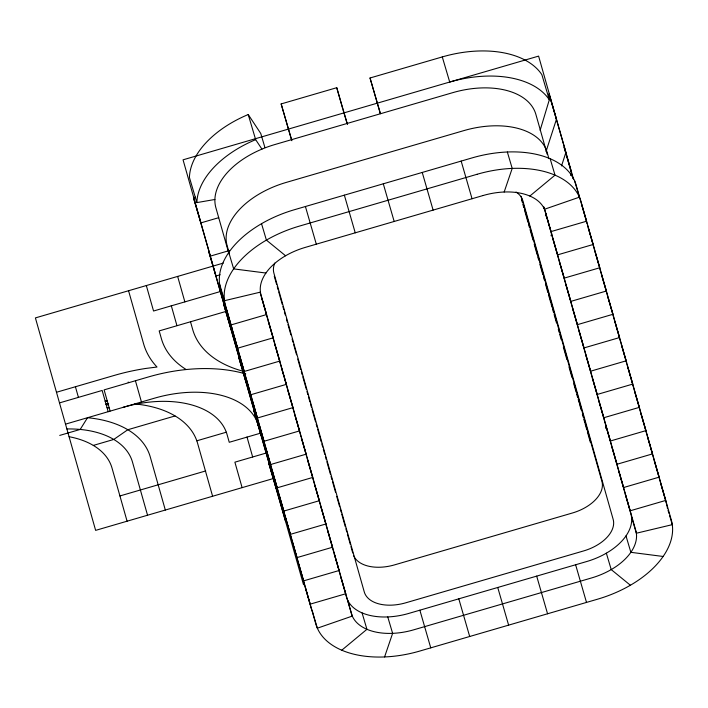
<?xml version="1.0" encoding="UTF-8"?>
<svg xmlns="http://www.w3.org/2000/svg" width="708" height="708" viewBox="0 0 708 708"><rect width="100%" height="100%" fill="white"/><g stroke="black" fill="none" stroke-linecap="round" stroke-linejoin="round"><path stroke-width="1.06" d="M540.124 130.299L549.311 99.793L541.868 74.676A92.589 55.206 -16.5 0 0 442.279 56.923L370.027 77.995L380.24 113.368M548.373 96.138L549.045 94.058L556.479 119.174L546.063 151.432M545.408 215.887L546.08 213.807M561.533 165.929L565.904 152.397L549.045 94.058M551.045 235.773L551.718 233.693M570.533 175.407L571.542 172.283L564.099 147.167L572.931 178.319M605.641 428.349L606.313 426.26M504.167 192.01L512.203 168.407L507.344 151.999M384.577 656.944L392.621 633.341L387.763 616.933M529.85 196.045L555.019 175.15L550.16 158.734M341.769 650.21L366.93 629.306L362.071 612.889M291.51 139.821L281.147 103.926L336.751 87.703L347.504 124.511M229.18 250.614L210.356 256.11L193.496 197.762L195.585 197.151M218.71 217.692L200.93 222.878L193.496 197.762M223.259 263.111L35.4 317.91L95.633 530.372L273.943 478.36M220.179 274.775L215.993 275.996L208.55 250.88L225.418 309.228M220.418 291.51L153.548 311.016L146.326 285.554M226.056 311.405L159.185 330.91L161.389 338.663A129.644 77.296 -16.5 0 0 186.142 369.514M56.481 392.267L114.085 375.47A148.105 88.305 -16.5 0 1 145.883 368.434L156.999 367.027A148.167 88.341 -16.5 0 1 143.609 343.849L128.555 290.74M59.499 402.896L102.156 390.453L108.174 411.693M105.165 401.073L107.182 400.48M105.28 401.471L107.235 400.896M106.076 404.295L108.103 403.967M65.517 424.136L109.997 411.162M59.729 435.411L80.199 429.437L87.518 417.711A111.112 66.251 -16.5 0 1 150.264 456.925L165.327 510.043M175 415.968L127.803 429.729L113.776 439.447L93.306 445.421M196.806 440.81L226.303 432.207M260.571 433.154L229.25 442.288L227.056 434.526A92.589 55.206 -16.5 0 0 123.121 407.33M266.208 453.04L234.888 462.174L242.109 487.644M119.926 495.954L205.692 470.935M260.429 292.121L224.498 300.696L219.639 284.28M264.942 147.609L260.756 133.476L248.225 114.537A92.589 55.206 -16.5 0 0 189.425 177.478L196.868 202.603L214.896 199.479M106.014 404.073L108.643 403.843M265.925 273.031L233.658 268.89L228.79 252.473M663.13 556.47L630.863 552.32L625.996 535.903M107.032 407.666L109.271 408.091M108.448 405.188L106.368 404.41M129.183 382.568L128.121 382.116M285.572 255.765L266.403 240.109L261.535 223.693M630.385 585.242L611.216 569.586L606.349 553.169M248.225 114.537L255.659 139.653L261.933 149.123M574.577 180.752L579.436 197.16L544.505 209.258L543.894 207.205M581.728 204.807L586.587 221.215L551.028 231.587L546.169 215.179M588.321 228.073L593.18 244.481L557.63 254.853L552.762 238.446M595.224 252.367L599.782 267.757L564.223 278.12L559.364 261.712M601.517 274.607L606.375 291.023L570.825 301.387L565.957 284.979M608.11 297.873L612.969 314.29L577.418 324.662L572.56 308.245M615.013 322.167L619.571 337.557L584.011 347.929L579.153 331.512M627.899 367.673L632.766 384.09L597.207 394.462L592.348 378.045M634.802 391.966L639.359 407.357L603.809 417.729L598.941 401.312M641.094 414.207L645.953 430.623L610.402 440.995L605.544 424.579M647.687 437.473L652.555 453.89L616.995 464.262L612.137 447.845M654.289 460.74L659.148 477.157L623.598 487.529L618.73 471.112M660.883 484.015L665.75 500.423L630.191 510.795L625.332 494.379M668.033 510.3L668.945 513.371M669.556 515.424L672.29 524.655L636.35 533.23L631.492 516.822M585.746 354.779L590.614 371.196L626.164 360.823L621.305 344.407L626.651 363.275M442.279 56.923L449.713 82.04A92.589 55.206 -16.5 0 1 549.311 99.793M461.165 161.088L472.05 198.744M575.622 564.763L586.507 602.42M422.234 172.442L433.119 210.108M536.682 576.117L547.567 613.783M370.027 77.995L380.479 113.74M383.294 183.806L394.179 221.462M497.742 587.481L508.627 625.137M343.079 109.997L347.115 123.599M344.353 195.16L355.239 232.817M458.802 598.835L469.687 636.492M281.147 103.926L291.9 140.724M305.422 206.515L316.308 244.18M419.871 610.19L430.756 647.855M261.73 298.148L266.589 314.556L231.038 324.928L226.179 308.52M268.323 321.414L273.191 337.822L237.631 348.194L232.773 331.786M274.925 344.681L279.784 361.089L244.233 371.461L239.366 355.053M281.519 367.948L286.386 384.356L250.827 394.728L245.968 378.32M288.121 391.214L292.979 407.622L257.42 417.994L252.561 401.586M295.015 415.507L299.572 430.898L264.022 441.261L259.163 424.853M307.909 461.014L312.768 477.431L277.217 487.803L272.35 471.386M314.812 485.307L319.37 500.698L283.811 511.07L278.952 494.653M321.105 507.548L325.963 523.964L290.404 534.336L285.545 517.92M327.698 530.814L332.556 547.231L297.006 557.603L292.147 541.186M334.291 554.081L339.159 570.498L303.599 580.87L298.741 564.453M340.893 577.347L345.752 593.764L310.201 604.136L305.334 587.72M347.424 599.676L352.283 616.093L317.352 628.191L312.485 611.774M231.056 329.114L223.613 303.998L240.472 362.337M265.757 448.12L270.615 464.528L306.175 454.164L301.307 437.748L306.661 456.616M246.11 382.223L238.676 357.106L255.535 415.454M261.172 435.34L253.73 410.224L270.589 468.572M276.226 488.458L268.792 463.342L285.651 521.681M587.127 223.852L576.126 185.062A92.589 55.206 -16.5 0 0 472.183 157.875L294.404 209.727A92.589 55.206 -16.5 0 0 220.577 288.776L310.936 607.464A92.589 55.206 -16.5 0 0 312.644 612.128M587.419 224.896L592.773 243.773M593.065 244.818L598.419 263.686M598.711 264.739L615.358 323.441M615.659 324.494L621.005 343.362M626.952 364.328L666.485 503.751M573.604 179.558L538.602 56.109L183.053 159.822L303.528 584.746M548.904 158.619L547.116 152.335A74.075 44.161 -16.5 0 0 463.961 130.582L286.182 182.434A74.075 44.161 -16.5 0 0 227.126 245.667L228.905 251.959M547.178 154.247L535.885 114.413A74.075 44.161 -16.5 0 0 452.731 92.66L274.952 144.52A74.075 44.161 -16.5 0 0 215.896 207.754L228.967 253.88M543.841 206.966L630.925 514.123A55.551 33.126 -16.5 0 1 586.631 561.55L408.852 613.402A55.551 33.126 -16.5 0 1 346.486 597.092L312.609 477.581M521.07 196.249L601.915 481.396A37.037 22.081 -16.5 0 1 572.383 513.008L394.613 564.86A37.037 22.081 -16.5 0 1 353.717 555.86M521.433 199.214L522.327 202.364M522.92 204.453L523.814 207.603M524.407 209.701L527.973 222.277M528.566 224.374L529.46 227.516M530.053 229.613L533.027 240.101M534.213 244.295L537.186 254.774M537.779 256.871L538.673 260.022M539.859 264.208L542.832 274.695M543.425 276.793L544.319 279.934M545.505 284.129L547.886 292.519M548.479 294.616L550.859 302.997M551.151 304.051L552.045 307.192M552.638 309.29L553.532 312.432M554.125 314.529L556.506 322.919M558.293 329.211L559.178 332.353M559.771 334.45L561.258 339.69M563.338 347.026L566.904 359.611M568.993 366.948L571.958 377.426M573.745 383.718L576.126 392.108M576.719 394.206L577.604 397.347M578.206 399.445L579.091 402.587M579.392 403.64L581.18 409.932M582.365 414.118L583.259 417.269M583.852 419.366L584.746 422.508M585.038 423.552L586.826 429.844M587.419 431.942L590.392 442.429M336.751 87.703L342.769 108.952M274.27 276.182L276.651 284.572M277.244 286.669L278.138 289.811M278.731 291.908L279.625 295.05M279.917 296.103L282.297 304.484M282.89 306.582L283.784 309.732M284.377 311.83L285.271 314.971M286.457 319.166L287.351 322.308M287.944 324.406L290.917 334.893M292.103 339.079L292.997 342.229M293.59 344.327L296.564 354.805M297.749 359L300.723 369.488M301.316 371.585L302.21 374.727M302.803 376.824L306.369 389.4M306.962 391.497L307.856 394.648M308.449 396.737L309.936 401.985M310.529 404.082L311.423 407.224M312.016 409.321L315.582 421.897M316.175 423.995L317.069 427.145M317.662 429.243L321.228 441.819M321.83 443.916L322.715 447.058M323.308 449.155L324.795 454.394M325.397 456.492L326.282 459.642M326.875 461.74L330.441 474.316M331.043 476.413L331.928 479.555M332.53 481.652L335.495 492.14M336.689 496.335L339.663 506.813M340.256 508.91L341.141 512.052M341.743 514.15L345.309 526.734M345.902 528.832L346.796 531.974M347.389 534.071L350.363 544.558M350.956 546.647L352.734 552.939M260.296 293.077L272.775 337.105M273.076 338.159L278.421 357.027M278.722 358.071L284.076 376.948M284.368 377.992L301.015 436.703M306.962 457.669L312.308 476.537M246.995 436.995L252.667 456.987M177.646 276.421L184.868 301.882M190.505 321.768L192.7 329.53A129.617 77.287 -16.5 0 0 244.056 371.479M171.274 305.652L176.929 325.609M212.604 496.246L197.55 443.137A111.112 66.251 -16.5 0 0 134.794 403.932M135.432 380.745L141.45 401.985M147.547 515.229L132.493 462.112A92.598 55.206 -16.5 0 0 66.879 428.951M127.086 521.194L112.023 468.077A92.598 55.206 -16.5 0 0 69.083 436.712M75.42 386.745L78.402 397.276M274.766 263.093A37.037 22.081 -16.5 0 0 273.908 273.217L364.266 591.906A37.037 22.081 -16.5 0 0 405.843 602.782L583.622 550.93A37.037 22.081 -16.5 0 0 613.146 519.309L522.796 200.621A37.037 22.081 -16.5 0 0 516.052 192.018M666.741 504.715A92.589 55.206 -16.5 0 1 667.476 508.627M196.868 202.603A92.589 55.206 -16.5 0 1 255.659 139.653M245.764 373.957A129.626 77.287 -16.5 0 0 191.841 369.054A129.591 77.269 -16.5 0 0 148.415 376.957L104.111 389.878L110.138 411.127L154.441 398.197A92.589 55.206 -16.5 0 1 258.367 425.393M231.923 327.503A92.589 55.206 -16.5 0 1 228.259 319.158M477.042 174.292L299.272 226.144A92.589 55.206 -16.5 0 0 225.436 305.183L315.795 623.881A92.589 55.206 -16.5 0 0 419.738 651.068L597.517 599.207A92.589 55.206 -16.5 0 0 671.343 520.168L580.985 201.479A92.589 55.206 -16.5 0 0 477.042 174.292M483.068 195.532L305.29 247.393A55.551 33.126 -16.5 0 0 260.995 294.811L351.354 613.509A55.551 33.126 -16.5 0 0 413.72 629.819L591.49 577.967A55.551 33.126 -16.5 0 0 635.793 530.54L545.434 211.851A55.551 33.126 -16.5 0 0 483.068 195.532"/></g></svg>
